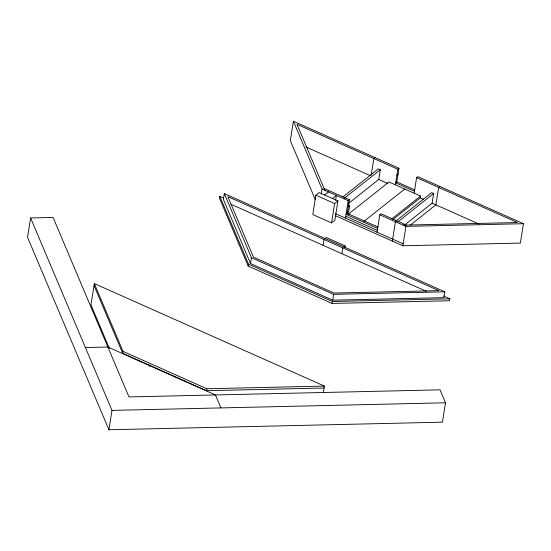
<?xml version="1.0" encoding="UTF-8"?>
<svg xmlns="http://www.w3.org/2000/svg" width="551" height="551" viewBox="0 0 551 551"><rect width="100%" height="100%" fill="white"/><g stroke="black" fill="none" stroke-linecap="round" stroke-linejoin="round"><path stroke-width="0.83" d="M30.622 217.962L27.55 237.35L108.912 429.773L442.446 422.176L445.518 402.795L440.042 389.839L128.968 396.92L53.082 217.452L30.622 217.962L111.984 410.392L108.912 429.773M323.43 392.229L324.401 386.079L94.352 283.593L90.97 304.91L109.312 348.273M324.098 388.014L206.57 390.693L122.715 353.336L123.018 351.393L94.352 283.593M149.658 366.429L149.913 364.824M223.734 198.071L219.821 196.328L219.512 198.264L248.184 266.071L332.039 303.429L449.568 300.75L449.871 298.814L443.617 296.025M224.312 193.587L223.389 199.407L250.505 263.543L332.728 300.171L443.899 297.643L444.822 291.823L224.312 193.587L251.428 257.73L250.505 263.543M206.57 390.693L206.88 388.751L123.018 351.393M248.184 266.071L248.487 264.129L219.821 196.328M414.442 191.259L395.632 182.877L396.837 181.926L399 168.269L293.394 121.227L290.329 140.608L315.33 199.737M315.847 195.185L312.782 214.566L331.55 222.928L334.85 220.31L337.921 200.929L319.153 192.568L315.847 195.185L334.615 203.546L337.921 200.929M321.274 194.014L322.066 189.027L293.394 121.227M323.058 245.291L323.981 239.478M331.55 222.928L334.615 203.546M335.621 200.254L336.392 195.412L332.487 198.505M345.429 218.113L348.191 200.667L349.389 199.717L324.084 188.442M332.039 303.429L332.349 301.487L248.487 264.129M332.728 300.171L333.651 294.358L251.428 257.73M377.635 228.41L346.028 214.325L347.226 213.375L349.389 199.717M341.868 253.674L342.791 247.86M348.673 211.701L349.596 205.881M344.933 247.613L345.195 245.953L326.385 237.571L325.18 238.528M371.195 175.156L373.826 158.543L375.024 157.593M348.749 203.229L378.764 179.419L380.3 169.729L378.323 168.847L342.97 196.893M377.036 232.191L379.797 214.752L381.003 213.795L406.307 225.07M395.329 184.819L397.794 169.219L399 168.269M392.346 241.09L395.418 221.709L396.617 220.751M414.138 193.194L416.604 177.601L417.81 176.651L523.45 223.713L520.378 243.094L402.857 245.774L405.922 226.385L379.797 214.752M392.911 219.601L420.261 197.905L420.558 196.06L388.944 181.975L348.253 214.249M404.758 224.877L432.108 203.181L433.644 193.491L431.667 192.609L395.646 221.185M324.587 194.985L328.486 191.893M344.279 198.305L380.3 169.729M396.865 175.128L398.063 174.171M364.059 221.295L404.73 189.007M343.989 246.903L345.195 245.953M391.871 218.809L420.558 196.06M439.843 186.465L438.644 187.416L435.882 204.862L410.529 224.973M398.29 221.536L433.644 193.491M403.132 225.145L517.479 222.542L416.604 177.601M405.922 226.385L523.45 223.713M333.651 294.358L444.822 291.823M332.349 301.487L449.871 298.814M85.412 347.543L107.872 347.034L215.434 394.95L220.917 407.912M206.88 388.751L324.401 386.079M111.984 410.392L445.518 402.795M397.794 169.219L296.968 124.306L324.863 190.274M396.837 181.926L414.862 189.957M305.963 146.986L370.279 175.638M378.764 179.419L387.897 183.49M420.261 197.905L423.299 199.262M432.108 203.181L478.812 223.988M322.066 189.027L348.191 200.667M347.226 213.375L378.082 227.122M345.718 216.261L377.332 230.346M335.483 213.685L403.16 243.831M335.339 215.696L402.857 245.774M230.862 204.221L426.219 291.252M94.042 285.528L122.715 353.336M348.349 204.807A1.749 0.944 9 0 1 349.575 206.005A1.749 0.944 9 0 1 347.826 206.618M348.459 211.198A1.749 0.944 9 0 1 346.903 212.431M438.851 290.652L334.037 293.042L253.446 257.138L227.88 196.666L438.851 290.652"/></g></svg>
